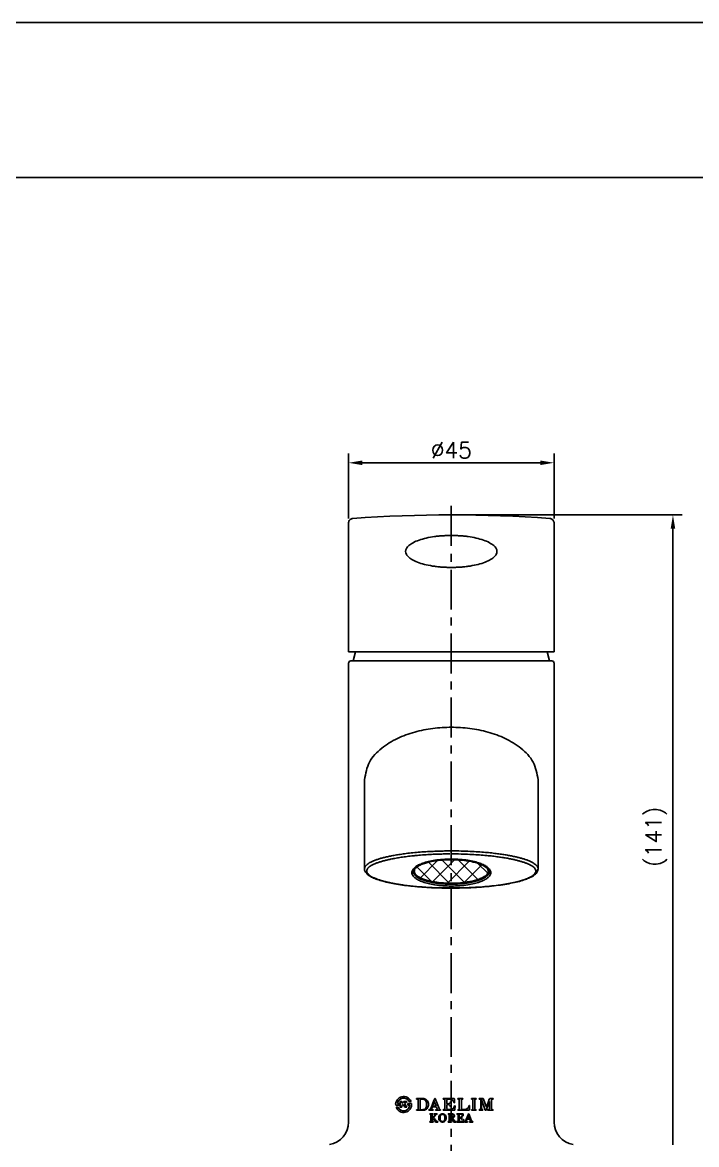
# Model space of a CAD drawing. Extents: x -3678 to -3084, y 3847 to 4267.
# Drawn here: x -3379.6 to -3232, y 4021.4 to 4267.2 of the extents above; entities that cross this region are included whole.
import ezdxf

# ---------------------------------------------------------------- set-up
doc = ezdxf.new("R2010")
doc.units = 0
doc.header["$LTSCALE"] = 7
doc.header["$MEASUREMENT"] = 0
doc.linetypes.add('CENTER', pattern=[2, 1.25, -0.25, 0.25, -0.25])
doc.layers.get('0').update_dxf_attribs({"color": 2, "linetype": 'CONTINUOUS'})
for name, color, linetype in [('CENTER', 1, 'CENTER'), ('D', 2, 'CONTINUOUS'), ('DWG', 7, 'CONTINUOUS')]:
    doc.layers.add(name, color=color, linetype=linetype)
doc.styles.add('GHS', font='ROMANS', dxfattribs={"bigfont": 'GHS'})

msp = doc.modelspace()

# ---------------------------------------------------------------- linework, layer by layer
at = {"color": 4}
msp.add_line((-3647.46, 4233.24), (-3098.46, 4233.24), dxfattribs=at)
at = {"color": 7, "linetype": 'Continuous'}
for p, q in [((-3308.21, 4157.57), (-3308.21, 4129.35)), ((-3263.21, 4157.57), (-3263.21, 4129.35)), ((-3263.21, 4129.35), (-3308.21, 4129.35)), ((-3307.71, 4127.35), (-3263.71, 4127.35)), ((-3308.21, 4126.85), (-3308.21, 4026.35)), ((-3263.21, 4126.85), (-3263.21, 4026.35)), ((-3304.71, 4101.35), (-3304.71, 4081.81)), ((-3266.71, 4081.81), (-3266.71, 4101.34)), ((-3266.71, 4081.82), (-3266.71, 4081.81)), ((-3285.71, 4077.59), (-3285.71, 4077.62))]:
    msp.add_line(p, q, dxfattribs=at)
for p, q in [((-3297.89, 4030.02), (-3297.09, 4030.02)), ((-3297.78, 4029.58), (-3297.37, 4029.58)), ((-3297.51, 4030.39), (-3297.09, 4030.39)), ((-3297.09, 4030.39), (-3297.09, 4030.02)), ((-3296.93, 4030.83), (-3296.56, 4030.83)), ((-3296.93, 4030.83), (-3296.93, 4029.58)), ((-3296.93, 4029.58), (-3296.56, 4029.58)), ((-3296.56, 4030.45), (-3296.02, 4030.83)), ((-3296.56, 4030.83), (-3296.56, 4030.45)), ((-3296.56, 4030), (-3296.26, 4030.2)), ((-3296.56, 4030), (-3296.56, 4029.58)), ((-3296.26, 4030.2), (-3295.9, 4029.58)), ((-3296.02, 4030.83), (-3295.37, 4030.83)), ((-3295.95, 4030.42), (-3295.37, 4030.83)), ((-3295.95, 4030.42), (-3295.47, 4029.58)), ((-3295.9, 4029.58), (-3295.47, 4029.58)), ((-3295.21, 4030.39), (-3294.41, 4030.39)), ((-3295.21, 4030.39), (-3295.21, 4030.02)), ((-3295.21, 4030.02), (-3294.79, 4030.02)), ((-3294.92, 4030.83), (-3294.51, 4030.83))]:
    msp.add_line(p, q)
msp.add_lwpolyline([(-3084.46, 4267.24), (-3678.46, 4267.24), (-3678.46, 3847.24), (-3084.46, 3847.24)], close=True)
for centre, radius, start, end in [((-3285.71, 3859.35), 300, 85.8765, 94.1235), ((-3307.71, 4126.85), 0.5, 90.0032, 180.0017), ((-3263.71, 4126.85), 0.5, 0.0001, 89.9969), ((-3313.21, 4026.35), 5, 279.5841, 0), ((-3258.21, 4026.35), 5, 180, 260.416)]:
    msp.add_arc(centre, radius, start, end, dxfattribs=at)
for radius, start, end in [(1.75, 20.9248, 186.1506), (1.38, 27.0357, 172.1625), (1.75, 200.9248, 6.1506), (1.38, 207.0357, 352.1625)]:
    msp.add_arc((-3296.15, 4030.2), radius, start, end)
for points in [[(-3308.21, 4157.57), (-3308.17, 4157.86), (-3308.04, 4158.14), (-3307.82, 4158.36), (-3307.56, 4158.51), (-3307.29, 4158.57)], [(-3263.21, 4157.57), (-3263.26, 4157.86), (-3263.39, 4158.14), (-3263.6, 4158.36), (-3263.86, 4158.51), (-3264.14, 4158.57)], [(-3275.71, 4151.35), (-3275.88, 4151.98), (-3276.42, 4152.63), (-3277.34, 4153.26), (-3278.64, 4153.82), (-3280.24, 4154.27), (-3282.03, 4154.6), (-3282.96, 4154.71), (-3283.89, 4154.79), (-3284.81, 4154.83), (-3285.27, 4154.84), (-3285.71, 4154.85), (-3286.16, 4154.84), (-3286.61, 4154.83), (-3287.53, 4154.79), (-3288.46, 4154.71), (-3289.39, 4154.6), (-3291.19, 4154.27), (-3292.78, 4153.82), (-3294.08, 4153.26), (-3295.01, 4152.63), (-3295.55, 4151.98), (-3295.71, 4151.35)], [(-3295.71, 4151.35), (-3295.55, 4150.71), (-3295.01, 4150.06), (-3294.08, 4149.43), (-3292.78, 4148.87), (-3291.19, 4148.42), (-3289.39, 4148.09), (-3288.46, 4147.98), (-3287.53, 4147.9), (-3286.61, 4147.86), (-3286.16, 4147.85), (-3285.71, 4147.85), (-3285.27, 4147.85), (-3284.81, 4147.86), (-3283.89, 4147.9), (-3282.96, 4147.98), (-3282.03, 4148.09), (-3280.24, 4148.42), (-3278.64, 4148.87), (-3277.34, 4149.43), (-3276.42, 4150.06), (-3275.88, 4150.71), (-3275.71, 4151.35)], [(-3285.71, 4112.85), (-3289.75, 4112.58), (-3293.72, 4111.77), (-3297.51, 4110.36), (-3300.95, 4108.22), (-3303.62, 4105.2), (-3304.71, 4101.35)], [(-3266.71, 4101.35), (-3267.81, 4105.2), (-3270.48, 4108.22), (-3273.91, 4110.36), (-3277.71, 4111.77), (-3281.67, 4112.58), (-3285.71, 4112.85)], [(-3285.33, 4112.84), (-3285.6, 4112.84)], [(-3304.71, 4081.81), (-3304.71, 4081.92), (-3304.62, 4082.18), (-3304.44, 4082.47), (-3304.13, 4082.77), (-3303.66, 4083.1), (-3303.05, 4083.42), (-3302.37, 4083.7), (-3301.66, 4083.95), (-3300.92, 4084.17), (-3300.13, 4084.37), (-3299.26, 4084.57), (-3298.29, 4084.76), (-3297.19, 4084.94), (-3295.94, 4085.12), (-3294.5, 4085.3), (-3292.94, 4085.45), (-3291.32, 4085.57), (-3289.71, 4085.65), (-3288.19, 4085.71), (-3286.83, 4085.73), (-3285.71, 4085.74)], [(-3285.71, 4085.74), (-3283.55, 4085.72), (-3281.6, 4085.65), (-3279.84, 4085.55), (-3278.25, 4085.43), (-3276.84, 4085.29), (-3275.57, 4085.13), (-3274.44, 4084.98), (-3273.43, 4084.81), (-3272.52, 4084.64), (-3271.69, 4084.46), (-3270.92, 4084.28), (-3270.2, 4084.08), (-3269.52, 4083.87), (-3268.86, 4083.63), (-3268.22, 4083.35), (-3267.64, 4083.02), (-3267.2, 4082.69), (-3266.92, 4082.38), (-3266.76, 4082.09), (-3266.71, 4081.82)], [(-3285.71, 4077.62), (-3287.93, 4077.64), (-3289.93, 4077.71), (-3291.72, 4077.82), (-3293.32, 4077.94), (-3294.74, 4078.09), (-3296.01, 4078.24), (-3297.12, 4078.41), (-3298.12, 4078.57), (-3299.01, 4078.75), (-3299.82, 4078.93), (-3300.57, 4079.12), (-3301.27, 4079.32), (-3301.94, 4079.55), (-3302.58, 4079.81), (-3303.16, 4080.1), (-3303.62, 4080.41), (-3303.93, 4080.7), (-3304.12, 4080.97), (-3304.2, 4081.21), (-3304.21, 4081.44), (-3304.13, 4081.68), (-3303.96, 4081.94), (-3303.67, 4082.23), (-3303.23, 4082.53), (-3302.65, 4082.83), (-3302, 4083.1), (-3301.33, 4083.33), (-3300.61, 4083.54), (-3299.84, 4083.74), (-3298.99, 4083.93), (-3298.05, 4084.11), (-3296.98, 4084.29), (-3295.76, 4084.47), (-3294.35, 4084.64), (-3293.34, 4084.74)], [(-3294.16, 4081.63), (-3293.64, 4082.19), (-3292.88, 4082.66), (-3291.93, 4083.06), (-3290.76, 4083.4), (-3289.31, 4083.69), (-3287.56, 4083.89), (-3285.71, 4083.96)], [(-3294.06, 4081.28), (-3293.87, 4081.82), (-3293.29, 4082.35), (-3292.33, 4082.86), (-3291.02, 4083.31), (-3289.41, 4083.65), (-3287.62, 4083.87), (-3285.71, 4083.94)], [(-3293.34, 4084.74), (-3292.82, 4084.79), (-3291.23, 4084.91), (-3289.65, 4085), (-3288.15, 4085.05), (-3286.82, 4085.08), (-3286.05, 4085.08)], [(-3285.71, 4085.08), (-3283.58, 4085.06), (-3281.66, 4084.99), (-3279.93, 4084.89), (-3278.38, 4084.77)], [(-3285.71, 4083.96), (-3283.87, 4083.89), (-3282.11, 4083.69), (-3280.65, 4083.4), (-3279.48, 4083.05), (-3278.53, 4082.65), (-3277.78, 4082.18), (-3277.26, 4081.63)], [(-3285.71, 4083.94), (-3283.81, 4083.87), (-3282.01, 4083.65), (-3280.41, 4083.31), (-3279.09, 4082.86), (-3278.13, 4082.35), (-3277.55, 4081.81), (-3277.36, 4081.29)], [(-3278.38, 4084.77), (-3277.9, 4084.72)], [(-3277.9, 4084.72), (-3276.99, 4084.63), (-3275.75, 4084.48), (-3274.64, 4084.33), (-3273.66, 4084.16), (-3272.77, 4084), (-3271.96, 4083.83), (-3271.22, 4083.65), (-3270.52, 4083.46), (-3269.86, 4083.25), (-3269.23, 4083.03), (-3268.63, 4082.76), (-3268.08, 4082.46), (-3267.67, 4082.15), (-3267.4, 4081.86), (-3267.26, 4081.59), (-3267.21, 4081.35)], [(-3304.71, 4081.81), (-3304.68, 4081.52), (-3304.37, 4080.92), (-3303.8, 4080.39), (-3302.97, 4079.91), (-3301.92, 4079.48), (-3300.67, 4079.1), (-3299.26, 4078.76), (-3297.69, 4078.46), (-3295.98, 4078.2), (-3294.13, 4077.99), (-3292.15, 4077.81), (-3290.03, 4077.69), (-3287.78, 4077.61), (-3285.71, 4077.59)], [(-3285.71, 4078.04), (-3287.56, 4078.11), (-3289.32, 4078.31), (-3290.78, 4078.61), (-3291.95, 4078.95), (-3292.9, 4079.36), (-3293.65, 4079.82), (-3294.17, 4080.37), (-3294.36, 4081), (-3294.16, 4081.63)], [(-3285.71, 4078.43), (-3287.5, 4078.5), (-3289.2, 4078.69), (-3290.61, 4078.97), (-3291.74, 4079.31), (-3292.65, 4079.69), (-3293.37, 4080.15), (-3293.87, 4080.68), (-3294.06, 4081.28)], [(-3277.26, 4081.63), (-3277.06, 4081), (-3277.26, 4080.37), (-3277.79, 4079.82), (-3278.54, 4079.35), (-3279.49, 4078.95), (-3280.66, 4078.6), (-3282.12, 4078.31), (-3283.87, 4078.11), (-3285.71, 4078.04)], [(-3267.21, 4081.35), (-3267.24, 4081.14), (-3267.34, 4080.91), (-3267.53, 4080.66), (-3267.83, 4080.39), (-3268.27, 4080.1), (-3268.86, 4079.81), (-3269.63, 4079.5), (-3270.59, 4079.2), (-3271.76, 4078.89), (-3273.17, 4078.6), (-3274.88, 4078.32), (-3276.84, 4078.07), (-3278.91, 4077.87), (-3280.89, 4077.74), (-3282.67, 4077.67), (-3284.28, 4077.63), (-3285.71, 4077.62)], [(-3277.36, 4081.29), (-3277.55, 4080.68), (-3278.06, 4080.14), (-3278.79, 4079.69), (-3279.71, 4079.3), (-3280.83, 4078.97), (-3282.24, 4078.69), (-3283.93, 4078.5), (-3285.71, 4078.43)], [(-3285.71, 4077.59), (-3283.3, 4077.62), (-3280.8, 4077.72), (-3278.5, 4077.88), (-3276.39, 4078.09), (-3274.46, 4078.34), (-3272.72, 4078.65), (-3271.16, 4078.99), (-3269.81, 4079.38), (-3268.73, 4079.79), (-3267.9, 4080.21), (-3267.29, 4080.67), (-3266.99, 4081)], [(-3266.71, 4081.82), (-3266.78, 4081.59), (-3266.96, 4081.42), (-3267.21, 4081.35)], [(-3266.99, 4081), (-3266.88, 4081.19), (-3266.79, 4081.39)], [(-3266.79, 4081.39), (-3266.71, 4081.81)]]:
    msp.add_spline(points, degree=3, dxfattribs=at)
for points, knots in [([(-3293.83, 4081.33), (-3293.8, 4081.45), (-3293.78, 4081.56), (-3293.7, 4081.75), (-3293.66, 4081.83), (-3293.53, 4081.99), (-3293.44, 4082.06), (-3293.22, 4082.23), (-3293.08, 4082.32), (-3292.8, 4082.49), (-3292.66, 4082.56), (-3292.22, 4082.77), (-3291.92, 4082.89), (-3291.29, 4083.1), (-3290.97, 4083.19), (-3289.97, 4083.44), (-3289.28, 4083.56), (-3288.05, 4083.71), (-3287.52, 4083.76), (-3286.56, 4083.8), (-3286.13, 4083.81), (-3285.71, 4083.82)], [0, 0, 0, 0, 0.348659, 0.348659, 0.731627, 0.731627, 1.114594, 1.114594, 1.621534, 1.621534, 2.128473, 2.128473, 3.142353, 3.142353, 4.156232, 4.156232, 6.279658, 6.279658, 7.904647, 7.904647, 9.185462, 9.185462, 9.185462, 9.185462]), ([(-3285.72, 4083.82), (-3285.4, 4083.81), (-3285.08, 4083.8), (-3284.24, 4083.77), (-3283.72, 4083.74), (-3282.68, 4083.63), (-3282.17, 4083.56), (-3281.15, 4083.37), (-3280.64, 4083.25), (-3279.74, 4082.98), (-3279.34, 4082.84), (-3278.81, 4082.58), (-3278.64, 4082.5), (-3278.34, 4082.32), (-3278.19, 4082.22), (-3277.94, 4082.02), (-3277.83, 4081.92), (-3277.71, 4081.72), (-3277.67, 4081.6), (-3277.62, 4081.43), (-3277.6, 4081.38), (-3277.59, 4081.33)], [0, 0, 0, 0, 0.963613, 0.963613, 2.542406, 2.542406, 4.121199, 4.121199, 5.699993, 5.699993, 6.991927, 6.991927, 7.568264, 7.568264, 8.088922, 8.088922, 8.60958, 8.60958, 9.039929, 9.039929, 9.184551, 9.184551, 9.184551, 9.184551]), ([(-3285.71, 4078.66), (-3286.02, 4078.67), (-3286.34, 4078.68), (-3287.16, 4078.7), (-3287.66, 4078.73), (-3288.66, 4078.84), (-3289.17, 4078.91), (-3290.16, 4079.1), (-3290.65, 4079.21), (-3291.42, 4079.44), (-3291.71, 4079.54), (-3292.27, 4079.76), (-3292.54, 4079.89), (-3292.94, 4080.12), (-3293.07, 4080.22), (-3293.32, 4080.4), (-3293.43, 4080.49), (-3293.58, 4080.66), (-3293.63, 4080.73), (-3293.71, 4080.87), (-3293.74, 4080.95), (-3293.79, 4081.13), (-3293.81, 4081.23), (-3293.83, 4081.33)], [0, 0, 0, 0, 0.943273, 0.943273, 2.47721, 2.47721, 4.011148, 4.011148, 5.545085, 5.545085, 6.474249, 6.474249, 7.403412, 7.403412, 7.929102, 7.929102, 8.378027, 8.378027, 8.693445, 8.693445, 9.008863, 9.008863, 9.321912, 9.321912, 9.321912, 9.321912]), ([(-3277.59, 4081.33), (-3277.62, 4081.21), (-3277.64, 4081.1), (-3277.7, 4080.91), (-3277.73, 4080.83), (-3277.82, 4080.69), (-3277.88, 4080.62), (-3278.05, 4080.44), (-3278.18, 4080.34), (-3278.45, 4080.15), (-3278.59, 4080.07), (-3279.02, 4079.83), (-3279.32, 4079.69), (-3280.28, 4079.34), (-3280.95, 4079.16), (-3282.32, 4078.9), (-3283.01, 4078.8), (-3284.37, 4078.69), (-3285.04, 4078.68), (-3285.72, 4078.66)], [0, 0, 0, 0, 0.364695, 0.364695, 0.683998, 0.683998, 1.003301, 1.003301, 1.518967, 1.518967, 2.034632, 2.034632, 3.065963, 3.065963, 5.176395, 5.176395, 7.286827, 7.286827, 9.32234, 9.32234, 9.32234, 9.32234])]:
    msp.add_open_spline(points, degree=3, knots=knots, dxfattribs=at)
at = {"layer": 'CENTER'}
msp.add_line((-3285.71, 4161.35), (-3285.71, 3877.7), dxfattribs=at)
at = {"layer": 'D'}
for p, q in [((-3308.21, 4158.57), (-3308.21, 4172.77)), ((-3263.21, 4158.57), (-3263.21, 4172.77)), ((-3305.21, 4170.77), (-3266.21, 4170.77)), ((-3284.71, 4159.35), (-3235.19, 4159.35)), ((-3237.19, 4021.35), (-3237.19, 4156.35)), ((-3292.47, 4079.87), (-3288.7, 4083.63)), ((-3286.16, 4078.67), (-3290.74, 4083.25)), ((-3289.77, 4079.03), (-3285, 4083.8)), ((-3282.79, 4078.84), (-3287.69, 4083.74)), ((-3286.58, 4078.68), (-3281.78, 4083.48)), ((-3279.9, 4079.48), (-3284.15, 4083.74)), ((-3290.12, 4079.1), (-3293.24, 4082.22)), ((-3282.9, 4078.83), (-3279.04, 4082.69)), ((-3277.73, 4080.85), (-3279.9, 4083.02))]:
    msp.add_line(p, q, dxfattribs=at)
at = {"layer": 'D', "color": 2}
for p, q in [((-3293.32, 4031.39), (-3293.32, 4031.52)), ((-3293.32, 4031.52), (-3292.06, 4031.52)), ((-3292.06, 4031.52), (-3291.91, 4031.51)), ((-3291.91, 4031.51), (-3291.75, 4031.49)), ((-3291.75, 4031.49), (-3291.6, 4031.45)), ((-3289.45, 4031.19), (-3289.32, 4031.52)), ((-3289.32, 4031.52), (-3289.22, 4031.52)), ((-3289.22, 4031.52), (-3288.36, 4029.31)), ((-3287.48, 4031.52), (-3285.13, 4031.52)), ((-3287.48, 4031.39), (-3287.48, 4031.52)), ((-3285.13, 4031.52), (-3285.08, 4031.51)), ((-3285.08, 4031.51), (-3285.05, 4031.48)), ((-3285.05, 4031.48), (-3285.04, 4031.45)), ((-3284.28, 4031.52), (-3283.18, 4031.52)), ((-3284.28, 4031.39), (-3284.28, 4031.52)), ((-3283.18, 4031.52), (-3283.18, 4031.39)), ((-3281.3, 4031.52), (-3280.26, 4031.52)), ((-3281.3, 4031.39), (-3281.3, 4031.52)), ((-3280.26, 4031.52), (-3280.26, 4031.39)), ((-3279.63, 4031.52), (-3278.84, 4031.52)), ((-3279.63, 4031.39), (-3279.63, 4031.52)), ((-3278.84, 4031.52), (-3278.76, 4031.5)), ((-3278.76, 4031.5), (-3278.7, 4031.46)), ((-3277.36, 4031.45), (-3277.3, 4031.49)), ((-3277.3, 4031.49), (-3277.23, 4031.52)), ((-3277.23, 4031.52), (-3276.52, 4031.52)), ((-3276.52, 4031.52), (-3276.52, 4031.39)), ((-3293.14, 4031.39), (-3293.32, 4031.39)), ((-3293.32, 4029.05), (-3293.16, 4029.05)), ((-3293.32, 4028.92), (-3293.32, 4029.05)), ((-3293.16, 4029.05), (-3293.07, 4029.08)), ((-3293.04, 4031.36), (-3293.14, 4031.39)), ((-3293.07, 4029.08), (-3293, 4029.15)), ((-3292.98, 4031.29), (-3293.04, 4031.36)), ((-3293, 4029.15), (-3292.97, 4029.23)), ((-3292.97, 4031.19), (-3292.98, 4031.29)), ((-3292.97, 4029.23), (-3292.97, 4031.19)), ((-3292.49, 4031.28), (-3292.5, 4031.21)), ((-3292.5, 4031.21), (-3292.5, 4029.21)), ((-3292.5, 4029.21), (-3292.49, 4029.13)), ((-3292.43, 4031.34), (-3292.49, 4031.28)), ((-3292.49, 4029.13), (-3292.46, 4029.09)), ((-3292.46, 4029.09), (-3292.4, 4029.05)), ((-3292.34, 4031.37), (-3292.43, 4031.34)), ((-3292.4, 4029.05), (-3292.31, 4029.05)), ((-3292.28, 4031.37), (-3292.34, 4031.37)), ((-3292.31, 4029.05), (-3292.2, 4029.05)), ((-3292.21, 4031.37), (-3292.28, 4031.37)), ((-3292.16, 4031.37), (-3292.21, 4031.37)), ((-3292.2, 4029.05), (-3292.06, 4029.05)), ((-3291.98, 4031.37), (-3292.16, 4031.37)), ((-3292.06, 4029.05), (-3291.89, 4029.06)), ((-3291.79, 4031.35), (-3291.98, 4031.37)), ((-3291.89, 4029.06), (-3291.72, 4029.08)), ((-3291.64, 4031.31), (-3291.79, 4031.35)), ((-3291.72, 4029.08), (-3291.58, 4029.13)), ((-3291.52, 4031.25), (-3291.64, 4031.31)), ((-3291.6, 4031.45), (-3291.45, 4031.39)), ((-3291.58, 4029.13), (-3291.47, 4029.19)), ((-3291.41, 4029.03), (-3291.56, 4028.97)), ((-3291.43, 4031.17), (-3291.52, 4031.25)), ((-3291.47, 4029.19), (-3291.38, 4029.28)), ((-3291.45, 4031.39), (-3291.32, 4031.33)), ((-3291.34, 4031.08), (-3291.43, 4031.17)), ((-3291.28, 4029.09), (-3291.41, 4029.03)), ((-3291.38, 4029.28), (-3291.3, 4029.37)), ((-3291.22, 4030.82), (-3291.34, 4031.08)), ((-3291.32, 4031.33), (-3291.2, 4031.25)), ((-3291.3, 4029.37), (-3291.2, 4029.62)), ((-3291.15, 4029.18), (-3291.28, 4029.09)), ((-3291.17, 4030.49), (-3291.22, 4030.82)), ((-3291.2, 4031.25), (-3291.06, 4031.13)), ((-3291.2, 4029.62), (-3291.16, 4029.93)), ((-3291.16, 4030.2), (-3291.17, 4030.49)), ((-3291.16, 4029.93), (-3291.16, 4030.2)), ((-3291.02, 4029.3), (-3291.15, 4029.18)), ((-3291.06, 4031.13), (-3290.94, 4030.99)), ((-3290.91, 4029.45), (-3291.02, 4029.3)), ((-3290.94, 4030.99), (-3290.84, 4030.82)), ((-3290.82, 4029.61), (-3290.91, 4029.45)), ((-3290.84, 4030.82), (-3290.77, 4030.64)), ((-3290.75, 4029.79), (-3290.82, 4029.61)), ((-3290.77, 4030.64), (-3290.72, 4030.43)), ((-3290.72, 4029.99), (-3290.75, 4029.79)), ((-3290.72, 4030.43), (-3290.71, 4030.2)), ((-3290.71, 4030.2), (-3290.72, 4029.99)), ((-3290.63, 4029.05), (-3290.54, 4029.06)), ((-3290.63, 4028.92), (-3290.63, 4029.05)), ((-3290.54, 4029.06), (-3290.46, 4029.08)), ((-3290.46, 4029.08), (-3290.39, 4029.11)), ((-3290.39, 4029.11), (-3290.29, 4029.18)), ((-3290.29, 4029.18), (-3290.22, 4029.25)), ((-3290.22, 4029.25), (-3290.16, 4029.36)), ((-3290.16, 4029.36), (-3290.03, 4029.7)), ((-3290.03, 4029.7), (-3289.89, 4030.06)), ((-3289.86, 4029.71), (-3290, 4029.33)), ((-3290, 4029.33), (-3289.99, 4029.17)), ((-3289.99, 4029.17), (-3289.87, 4029.08)), ((-3289.89, 4030.06), (-3289.73, 4030.45)), ((-3289.87, 4029.08), (-3289.69, 4029.05)), ((-3289.01, 4029.71), (-3289.86, 4029.71)), ((-3289.44, 4030.84), (-3289.82, 4029.84)), ((-3289.82, 4029.84), (-3289.05, 4029.84)), ((-3289.73, 4030.45), (-3289.59, 4030.83)), ((-3289.69, 4029.05), (-3289.69, 4028.92)), ((-3289.59, 4030.83), (-3289.45, 4031.19)), ((-3289.05, 4029.84), (-3289.44, 4030.84)), ((-3289.17, 4028.92), (-3289.17, 4029.04)), ((-3289.17, 4029.04), (-3288.94, 4029.04)), ((-3288.84, 4029.23), (-3289.01, 4029.71)), ((-3288.94, 4029.04), (-3288.87, 4029.07)), ((-3288.87, 4029.07), (-3288.83, 4029.14)), ((-3288.83, 4029.14), (-3288.84, 4029.23)), ((-3288.36, 4029.31), (-3288.3, 4029.16)), ((-3288.3, 4029.16), (-3288.22, 4029.08)), ((-3288.22, 4029.08), (-3288.05, 4029.05)), ((-3288.05, 4029.05), (-3288.05, 4028.92)), ((-3287.29, 4031.39), (-3287.48, 4031.39)), ((-3287.48, 4029.05), (-3287.32, 4029.06)), ((-3287.48, 4028.92), (-3287.48, 4029.05)), ((-3287.32, 4029.06), (-3287.18, 4029.12)), ((-3287.21, 4031.36), (-3287.29, 4031.39)), ((-3287.16, 4031.3), (-3287.21, 4031.36)), ((-3287.18, 4029.12), (-3287.13, 4029.27)), ((-3287.14, 4031.22), (-3287.16, 4031.3)), ((-3287.13, 4029.27), (-3287.14, 4031.22)), ((-3286.65, 4031.31), (-3286.67, 4031.23)), ((-3286.67, 4031.23), (-3286.67, 4030.44)), ((-3286.67, 4030.44), (-3286.65, 4030.39)), ((-3286.65, 4030.14), (-3286.67, 4030.1)), ((-3286.67, 4030.1), (-3286.67, 4029.41)), ((-3286.67, 4029.41), (-3286.67, 4029.34)), ((-3286.67, 4029.34), (-3286.66, 4029.28)), ((-3286.66, 4029.28), (-3286.65, 4029.23)), ((-3286.59, 4031.35), (-3286.65, 4031.31)), ((-3286.65, 4030.39), (-3286.61, 4030.35)), ((-3286.61, 4030.18), (-3286.65, 4030.14)), ((-3286.65, 4029.23), (-3286.61, 4029.14)), ((-3286.61, 4030.35), (-3286.56, 4030.34)), ((-3286.56, 4030.19), (-3286.61, 4030.18)), ((-3286.61, 4029.14), (-3286.55, 4029.09)), ((-3286.5, 4031.37), (-3286.59, 4031.35)), ((-3286.56, 4030.34), (-3286.43, 4030.34)), ((-3286.43, 4030.19), (-3286.56, 4030.19)), ((-3286.55, 4029.09), (-3286.45, 4029.07)), ((-3286.08, 4031.37), (-3286.5, 4031.37)), ((-3286.45, 4029.07), (-3286.3, 4029.06)), ((-3286.43, 4030.34), (-3286.18, 4030.39)), ((-3286.15, 4030.12), (-3286.43, 4030.19)), ((-3286.3, 4029.06), (-3286.06, 4029.07)), ((-3286.18, 4030.39), (-3285.97, 4030.55)), ((-3285.96, 4029.93), (-3286.15, 4030.12)), ((-3285.64, 4031.28), (-3286.08, 4031.37)), ((-3286.06, 4029.07), (-3285.88, 4029.07)), ((-3285.97, 4030.55), (-3285.87, 4030.82)), ((-3285.88, 4029.66), (-3285.96, 4029.93)), ((-3285.77, 4029.66), (-3285.88, 4029.66)), ((-3285.88, 4029.07), (-3285.55, 4029.17)), ((-3285.87, 4030.82), (-3285.77, 4030.82)), ((-3285.77, 4030.82), (-3285.77, 4029.66)), ((-3285.3, 4031.01), (-3285.64, 4031.28)), ((-3285.55, 4029.17), (-3285.19, 4029.46)), ((-3285.1, 4030.59), (-3285.3, 4031.01)), ((-3285.19, 4029.46), (-3285.01, 4029.9)), ((-3285, 4030.59), (-3285.1, 4030.59)), ((-3285.04, 4031.45), (-3285, 4030.59)), ((-3285.01, 4029.9), (-3284.88, 4029.9)), ((-3284.92, 4029.02), (-3284.94, 4028.97)), ((-3284.88, 4029.9), (-3284.92, 4029.02)), ((-3284.15, 4031.39), (-3284.28, 4031.39)), ((-3284.28, 4029.05), (-3284.13, 4029.05)), ((-3284.28, 4028.92), (-3284.28, 4029.05)), ((-3284.06, 4031.36), (-3284.15, 4031.39)), ((-3284.13, 4029.05), (-3284.04, 4029.09)), ((-3283.99, 4031.28), (-3284.06, 4031.36)), ((-3284.04, 4029.09), (-3283.98, 4029.16)), ((-3283.96, 4031.16), (-3283.99, 4031.28)), ((-3283.98, 4029.16), (-3283.96, 4029.26)), ((-3283.96, 4029.26), (-3283.96, 4031.16)), ((-3283.49, 4031.18), (-3283.5, 4029.31)), ((-3283.5, 4029.31), (-3283.49, 4029.2)), ((-3283.48, 4031.27), (-3283.49, 4031.18)), ((-3283.49, 4029.2), (-3283.44, 4029.11)), ((-3283.42, 4031.35), (-3283.48, 4031.27)), ((-3283.44, 4029.11), (-3283.31, 4029.07)), ((-3283.31, 4031.39), (-3283.42, 4031.35)), ((-3283.18, 4031.39), (-3283.31, 4031.39)), ((-3283.31, 4029.07), (-3282.71, 4029.06)), ((-3282.71, 4029.06), (-3282.31, 4029.21)), ((-3282.31, 4029.21), (-3281.97, 4029.55)), ((-3281.97, 4029.55), (-3281.83, 4029.95)), ((-3281.83, 4029.95), (-3281.72, 4029.95)), ((-3281.72, 4029.95), (-3281.76, 4029.01)), ((-3281.16, 4031.39), (-3281.3, 4031.39)), ((-3281.3, 4029.05), (-3281.15, 4029.05)), ((-3281.3, 4028.92), (-3281.3, 4029.05)), ((-3281.07, 4031.36), (-3281.16, 4031.39)), ((-3281.15, 4029.05), (-3281.05, 4029.09)), ((-3281.02, 4031.3), (-3281.07, 4031.36)), ((-3281.05, 4029.09), (-3281.01, 4029.18)), ((-3281.01, 4031.23), (-3281.02, 4031.3)), ((-3281.01, 4029.26), (-3281.01, 4031.23)), ((-3281.01, 4029.18), (-3281.01, 4029.26)), ((-3280.51, 4031.32), (-3280.53, 4031.25)), ((-3280.53, 4031.25), (-3280.53, 4029.22)), ((-3280.53, 4029.22), (-3280.52, 4029.13)), ((-3280.52, 4029.13), (-3280.47, 4029.07)), ((-3280.46, 4031.37), (-3280.51, 4031.32)), ((-3280.47, 4029.07), (-3280.39, 4029.05)), ((-3280.39, 4031.39), (-3280.46, 4031.37)), ((-3280.26, 4031.39), (-3280.39, 4031.39)), ((-3280.39, 4029.05), (-3280.26, 4029.05)), ((-3280.26, 4029.05), (-3280.26, 4028.92)), ((-3279.64, 4029.05), (-3279.45, 4029.1)), ((-3279.64, 4028.92), (-3279.64, 4029.05)), ((-3279.53, 4031.39), (-3279.63, 4031.39)), ((-3279.42, 4031.37), (-3279.53, 4031.39)), ((-3279.45, 4029.1), (-3279.33, 4029.21)), ((-3279.32, 4031.3), (-3279.42, 4031.37)), ((-3279.33, 4029.21), (-3279.28, 4029.38)), ((-3279.28, 4031.15), (-3279.32, 4031.3)), ((-3279.28, 4029.38), (-3279.28, 4031.15)), ((-3278.27, 4028.96), (-3279.09, 4031.25)), ((-3279.09, 4031.25), (-3279.09, 4029.67)), ((-3279.09, 4029.67), (-3279.09, 4029.36)), ((-3279.09, 4029.36), (-3279.05, 4029.2)), ((-3279.05, 4029.2), (-3278.94, 4029.09)), ((-3278.94, 4029.09), (-3278.79, 4029.05)), ((-3278.79, 4029.05), (-3278.79, 4028.92)), ((-3278.7, 4031.46), (-3278.65, 4031.39)), ((-3278.65, 4031.39), (-3278.07, 4029.74)), ((-3277.35, 4030.85), (-3278.07, 4028.96)), ((-3278.07, 4029.74), (-3278, 4029.74)), ((-3278, 4029.74), (-3277.79, 4030.28)), ((-3277.79, 4030.28), (-3277.58, 4030.83)), ((-3277.79, 4029.05), (-3277.63, 4029.05)), ((-3277.79, 4028.92), (-3277.79, 4029.05)), ((-3277.63, 4029.05), (-3277.49, 4029.07)), ((-3277.58, 4030.83), (-3277.39, 4031.39)), ((-3277.49, 4029.07), (-3277.39, 4029.14)), ((-3277.39, 4031.39), (-3277.36, 4031.45)), ((-3277.39, 4029.14), (-3277.36, 4029.28)), ((-3277.36, 4029.28), (-3277.35, 4030.85)), ((-3276.85, 4031.27), (-3276.88, 4031.16)), ((-3276.88, 4031.16), (-3276.88, 4029.28)), ((-3276.88, 4029.28), (-3276.85, 4029.16)), ((-3276.77, 4031.35), (-3276.85, 4031.27)), ((-3276.85, 4029.16), (-3276.77, 4029.08)), ((-3276.66, 4031.38), (-3276.77, 4031.35)), ((-3276.77, 4029.08), (-3276.66, 4029.05)), ((-3276.52, 4031.39), (-3276.66, 4031.38)), ((-3276.66, 4029.05), (-3276.52, 4029.05)), ((-3276.52, 4029.05), (-3276.52, 4028.92)), ((-3292.13, 4028.92), (-3293.32, 4028.92)), ((-3291.94, 4028.92), (-3292.13, 4028.92)), ((-3291.75, 4028.93), (-3291.94, 4028.92)), ((-3291.56, 4028.97), (-3291.75, 4028.93)), ((-3289.69, 4028.92), (-3290.63, 4028.92)), ((-3290.41, 4028.06), (-3290.41, 4028.15)), ((-3290.41, 4028.15), (-3289.67, 4028.15)), ((-3290.39, 4028.05), (-3290.41, 4028.06)), ((-3290.36, 4028.05), (-3290.39, 4028.05)), ((-3290.33, 4028.04), (-3290.36, 4028.05)), ((-3290.3, 4028.03), (-3290.33, 4028.04)), ((-3290.27, 4028.02), (-3290.3, 4028.03)), ((-3290.25, 4028.01), (-3290.27, 4028.02)), ((-3290.22, 4028), (-3290.25, 4028.01)), ((-3290.2, 4027.98), (-3290.22, 4028)), ((-3290.19, 4027.96), (-3290.2, 4027.98)), ((-3290.18, 4027.94), (-3290.19, 4027.96)), ((-3290.18, 4027.91), (-3290.18, 4027.94)), ((-3290.18, 4027.88), (-3290.18, 4027.91)), ((-3290.18, 4026.59), (-3290.18, 4027.88)), ((-3290.18, 4026.56), (-3290.18, 4026.59)), ((-3289.9, 4027.95), (-3289.91, 4027.92)), ((-3289.91, 4027.92), (-3289.91, 4027.9)), ((-3289.91, 4027.9), (-3289.91, 4027.27)), ((-3289.91, 4027.27), (-3289.88, 4027.27)), ((-3289.87, 4027.23), (-3289.91, 4027.23)), ((-3289.91, 4027.23), (-3289.91, 4026.6)), ((-3289.91, 4026.6), (-3289.91, 4026.57)), ((-3289.91, 4026.57), (-3289.9, 4026.55)), ((-3289.89, 4027.97), (-3289.9, 4027.95)), ((-3289.88, 4028), (-3289.89, 4027.97)), ((-3289.86, 4028.01), (-3289.88, 4028)), ((-3289.88, 4027.27), (-3289.81, 4027.34)), ((-3289.75, 4027.08), (-3289.87, 4027.23)), ((-3289.83, 4028.02), (-3289.86, 4028.01)), ((-3289.81, 4028.03), (-3289.83, 4028.02)), ((-3289.79, 4028.04), (-3289.81, 4028.03)), ((-3289.81, 4027.34), (-3289.73, 4027.41)), ((-3289.75, 4028.04), (-3289.79, 4028.04)), ((-3289.72, 4028.05), (-3289.75, 4028.04)), ((-3289.62, 4026.94), (-3289.75, 4027.08)), ((-3289.73, 4027.41), (-3289.66, 4027.48)), ((-3289.69, 4028.05), (-3289.72, 4028.05)), ((-3289.67, 4028.06), (-3289.69, 4028.05)), ((-3289.67, 4028.15), (-3289.67, 4028.06)), ((-3289.66, 4027.48), (-3289.59, 4027.55)), ((-3289.53, 4027.44), (-3289.63, 4027.35)), ((-3289.63, 4027.35), (-3289.51, 4027.21)), ((-3289.5, 4026.79), (-3289.62, 4026.94)), ((-3289.59, 4027.55), (-3289.52, 4027.62)), ((-3289.44, 4027.54), (-3289.53, 4027.44)), ((-3289.52, 4027.62), (-3289.46, 4027.68)), ((-3289.51, 4027.21), (-3289.4, 4027.09)), ((-3289.39, 4026.64), (-3289.5, 4026.79)), ((-3289.46, 4027.68), (-3289.4, 4027.76)), ((-3289.45, 4028.15), (-3288.78, 4028.15)), ((-3289.45, 4028.06), (-3289.45, 4028.15)), ((-3289.44, 4028.05), (-3289.45, 4028.06)), ((-3289.42, 4028.05), (-3289.44, 4028.05)), ((-3289.34, 4027.64), (-3289.44, 4027.54)), ((-3289.4, 4028.05), (-3289.42, 4028.05)), ((-3289.39, 4028.05), (-3289.4, 4028.05)), ((-3289.4, 4027.76), (-3289.35, 4027.82)), ((-3289.4, 4027.09), (-3289.31, 4026.98)), ((-3289.36, 4028.05), (-3289.39, 4028.05)), ((-3289.28, 4026.5), (-3289.39, 4026.64)), ((-3289.34, 4028.04), (-3289.36, 4028.05)), ((-3289.35, 4027.82), (-3289.31, 4027.87)), ((-3289.32, 4028.04), (-3289.34, 4028.04)), ((-3289.25, 4027.75), (-3289.34, 4027.64)), ((-3289.3, 4028.03), (-3289.32, 4028.04)), ((-3289.31, 4027.87), (-3289.28, 4027.91)), ((-3289.31, 4026.98), (-3289.22, 4026.87)), ((-3289.29, 4028.02), (-3289.3, 4028.03)), ((-3289.27, 4028.01), (-3289.29, 4028.02)), ((-3289.28, 4027.91), (-3289.27, 4027.95)), ((-3289.27, 4028), (-3289.27, 4028.01)), ((-3289.26, 4027.99), (-3289.27, 4028)), ((-3289.27, 4027.95), (-3289.26, 4027.99)), ((-3289.16, 4027.85), (-3289.25, 4027.75)), ((-3289.22, 4026.87), (-3289.13, 4026.76)), ((-3288.05, 4028.92), (-3289.17, 4028.92)), ((-3289.07, 4027.95), (-3289.16, 4027.85)), ((-3289.13, 4026.76), (-3289.04, 4026.64)), ((-3289.05, 4027.97), (-3289.07, 4027.95)), ((-3289.02, 4027.99), (-3289.05, 4027.97)), ((-3289.04, 4026.64), (-3289, 4026.6)), ((-3288.99, 4028.01), (-3289.02, 4027.99)), ((-3289, 4026.6), (-3288.97, 4026.56)), ((-3288.96, 4028.02), (-3288.99, 4028.01)), ((-3288.97, 4026.56), (-3288.93, 4026.53)), ((-3288.93, 4028.03), (-3288.96, 4028.02)), ((-3288.9, 4028.04), (-3288.93, 4028.03)), ((-3288.88, 4028.04), (-3288.9, 4028.04)), ((-3288.87, 4028.04), (-3288.88, 4028.04)), ((-3288.86, 4028.05), (-3288.87, 4028.04)), ((-3288.84, 4028.05), (-3288.86, 4028.05)), ((-3288.83, 4028.05), (-3288.84, 4028.05)), ((-3288.82, 4028.05), (-3288.83, 4028.05)), ((-3288.81, 4028.05), (-3288.82, 4028.05)), ((-3288.8, 4028.05), (-3288.81, 4028.05)), ((-3288.79, 4028.05), (-3288.8, 4028.05)), ((-3288.78, 4028.05), (-3288.79, 4028.05)), ((-3288.78, 4028.15), (-3288.78, 4028.06)), ((-3288.78, 4028.06), (-3288.78, 4028.05)), ((-3288.78, 4028.05), (-3288.78, 4028.05)), ((-3288.47, 4027.24), (-3288.46, 4027.38)), ((-3288.47, 4027.12), (-3288.47, 4027.24)), ((-3288.44, 4027), (-3288.47, 4027.12)), ((-3288.46, 4027.38), (-3288.44, 4027.5)), ((-3288.44, 4027.5), (-3288.41, 4027.62)), ((-3288.41, 4026.88), (-3288.44, 4027)), ((-3288.41, 4027.62), (-3288.36, 4027.72)), ((-3288.36, 4026.78), (-3288.41, 4026.88)), ((-3288.36, 4027.72), (-3288.3, 4027.82)), ((-3288.31, 4026.68), (-3288.36, 4026.78)), ((-3288.24, 4026.6), (-3288.31, 4026.68)), ((-3288.3, 4027.82), (-3288.23, 4027.9)), ((-3288.16, 4026.53), (-3288.24, 4026.6)), ((-3288.23, 4027.9), (-3288.15, 4027.97)), ((-3288.17, 4027.45), (-3288.18, 4027.35)), ((-3288.18, 4027.35), (-3288.18, 4027.24)), ((-3288.18, 4027.24), (-3288.18, 4027.13)), ((-3288.18, 4027.13), (-3288.17, 4027.03)), ((-3288.15, 4027.54), (-3288.17, 4027.45)), ((-3288.17, 4027.03), (-3288.15, 4026.93)), ((-3288.15, 4027.97), (-3288.06, 4028.03)), ((-3288.13, 4027.63), (-3288.15, 4027.54)), ((-3288.15, 4026.93), (-3288.12, 4026.84)), ((-3288.1, 4027.72), (-3288.13, 4027.63)), ((-3288.12, 4026.84), (-3288.09, 4026.76)), ((-3288.06, 4027.79), (-3288.1, 4027.72)), ((-3288.09, 4026.76), (-3288.05, 4026.68)), ((-3288.06, 4028.03), (-3287.96, 4028.08)), ((-3288.01, 4027.86), (-3288.06, 4027.79)), ((-3288.05, 4026.68), (-3288, 4026.61)), ((-3287.96, 4027.92), (-3288.01, 4027.86)), ((-3288, 4026.61), (-3287.95, 4026.56)), ((-3287.96, 4028.08), (-3287.86, 4028.12)), ((-3287.89, 4027.97), (-3287.96, 4027.92)), ((-3287.95, 4026.56), (-3287.88, 4026.51)), ((-3287.82, 4028.01), (-3287.89, 4027.97)), ((-3287.86, 4028.12), (-3287.75, 4028.14)), ((-3287.74, 4028.03), (-3287.82, 4028.01)), ((-3287.75, 4028.14), (-3287.65, 4028.15)), ((-3287.65, 4028.04), (-3287.74, 4028.03)), ((-3287.65, 4028.15), (-3287.53, 4028.14)), ((-3287.56, 4028.03), (-3287.65, 4028.04)), ((-3287.49, 4028.01), (-3287.56, 4028.03)), ((-3287.53, 4028.14), (-3287.43, 4028.12)), ((-3287.42, 4027.98), (-3287.49, 4028.01)), ((-3286.66, 4028.92), (-3287.48, 4028.92)), ((-3287.43, 4028.12), (-3287.32, 4028.08)), ((-3287.35, 4027.94), (-3287.42, 4027.98)), ((-3287.41, 4026.51), (-3287.35, 4026.56)), ((-3287.3, 4027.88), (-3287.35, 4027.94)), ((-3287.35, 4026.56), (-3287.29, 4026.62)), ((-3287.32, 4028.08), (-3287.23, 4028.03)), ((-3287.25, 4027.82), (-3287.3, 4027.88)), ((-3287.29, 4026.62), (-3287.24, 4026.68)), ((-3287.21, 4027.75), (-3287.25, 4027.82)), ((-3287.24, 4026.68), (-3287.2, 4026.76)), ((-3287.23, 4028.03), (-3287.14, 4027.97)), ((-3287.17, 4027.66), (-3287.21, 4027.75)), ((-3287.2, 4026.76), (-3287.17, 4026.84)), ((-3287.15, 4027.57), (-3287.17, 4027.66)), ((-3287.17, 4026.84), (-3287.14, 4026.93)), ((-3287.13, 4027.47), (-3287.15, 4027.57)), ((-3287.07, 4026.59), (-3287.15, 4026.52)), ((-3287.14, 4027.97), (-3287.06, 4027.9)), ((-3287.14, 4026.93), (-3287.13, 4027.03)), ((-3287.12, 4027.36), (-3287.13, 4027.47)), ((-3287.13, 4027.03), (-3287.12, 4027.13)), ((-3287.11, 4027.24), (-3287.12, 4027.36)), ((-3287.12, 4027.13), (-3287.11, 4027.24)), ((-3287, 4026.67), (-3287.07, 4026.59)), ((-3287.06, 4027.9), (-3286.99, 4027.82)), ((-3286.94, 4026.77), (-3287, 4026.67)), ((-3286.99, 4027.82), (-3286.93, 4027.72)), ((-3286.89, 4026.87), (-3286.94, 4026.77)), ((-3286.93, 4027.72), (-3286.89, 4027.61)), ((-3286.89, 4027.61), (-3286.85, 4027.5)), ((-3286.85, 4026.99), (-3286.89, 4026.87)), ((-3286.85, 4027.5), (-3286.83, 4027.37)), ((-3286.83, 4027.11), (-3286.85, 4026.99)), ((-3286.83, 4027.37), (-3286.82, 4027.24)), ((-3286.82, 4027.24), (-3286.83, 4027.11)), ((-3285.83, 4028.92), (-3286.66, 4028.92)), ((-3286.43, 4028.06), (-3286.43, 4028.15)), ((-3286.43, 4028.15), (-3285.6, 4028.15)), ((-3286.4, 4028.05), (-3286.43, 4028.06)), ((-3286.38, 4028.05), (-3286.4, 4028.05)), ((-3286.34, 4028.04), (-3286.38, 4028.05)), ((-3286.31, 4028.04), (-3286.34, 4028.04)), ((-3286.28, 4028.03), (-3286.31, 4028.04)), ((-3286.26, 4028.02), (-3286.28, 4028.03)), ((-3286.23, 4028.01), (-3286.26, 4028.02)), ((-3286.21, 4027.99), (-3286.23, 4028.01)), ((-3286.2, 4027.97), (-3286.21, 4027.99)), ((-3286.19, 4027.95), (-3286.2, 4027.97)), ((-3286.2, 4026.53), (-3286.19, 4026.56)), ((-3286.19, 4027.92), (-3286.19, 4027.95)), ((-3286.19, 4027.89), (-3286.19, 4027.92)), ((-3286.19, 4026.59), (-3286.19, 4027.89)), ((-3286.19, 4026.56), (-3286.19, 4026.59)), ((-3285.92, 4028.04), (-3285.92, 4027.27)), ((-3285.7, 4028.04), (-3285.92, 4028.04)), ((-3285.92, 4027.27), (-3285.75, 4027.27)), ((-3285.73, 4027.16), (-3285.92, 4027.16)), ((-3285.92, 4027.16), (-3285.92, 4026.59)), ((-3285.92, 4026.59), (-3285.92, 4026.56)), ((-3285.92, 4026.56), (-3285.91, 4026.54)), ((-3285.01, 4028.92), (-3285.83, 4028.92)), ((-3285.75, 4027.27), (-3285.64, 4027.28)), ((-3285.64, 4027.03), (-3285.73, 4027.16)), ((-3285.6, 4028.03), (-3285.7, 4028.04)), ((-3285.64, 4027.28), (-3285.54, 4027.32)), ((-3285.54, 4026.91), (-3285.64, 4027.03)), ((-3285.6, 4028.15), (-3285.52, 4028.14)), ((-3285.51, 4028), (-3285.6, 4028.03)), ((-3285.54, 4027.32), (-3285.46, 4027.38)), ((-3285.45, 4026.78), (-3285.54, 4026.91)), ((-3285.52, 4028.14), (-3285.45, 4028.13)), ((-3285.44, 4027.95), (-3285.51, 4028)), ((-3285.41, 4027.25), (-3285.47, 4027.23)), ((-3285.47, 4027.23), (-3285.39, 4027.12)), ((-3285.46, 4027.38), (-3285.4, 4027.47)), ((-3285.45, 4028.13), (-3285.38, 4028.12)), ((-3285.36, 4026.65), (-3285.45, 4026.78)), ((-3285.39, 4027.88), (-3285.44, 4027.95)), ((-3285.35, 4027.27), (-3285.41, 4027.25)), ((-3285.4, 4027.47), (-3285.36, 4027.57)), ((-3285.35, 4027.79), (-3285.39, 4027.88)), ((-3285.39, 4027.12), (-3285.31, 4027.02)), ((-3285.38, 4028.12), (-3285.32, 4028.1)), ((-3285.36, 4027.57), (-3285.34, 4027.69)), ((-3285.27, 4026.51), (-3285.36, 4026.65)), ((-3285.34, 4027.69), (-3285.35, 4027.79)), ((-3285.29, 4027.3), (-3285.35, 4027.27)), ((-3285.32, 4028.1), (-3285.26, 4028.08)), ((-3285.31, 4027.02), (-3285.25, 4026.93)), ((-3285.24, 4027.33), (-3285.29, 4027.3)), ((-3285.26, 4028.08), (-3285.2, 4028.05)), ((-3285.25, 4026.93), (-3285.18, 4026.85)), ((-3285.2, 4027.36), (-3285.24, 4027.33)), ((-3285.2, 4028.05), (-3285.15, 4028.01)), ((-3285.16, 4027.39), (-3285.2, 4027.36)), ((-3285.18, 4026.85), (-3285.11, 4026.75)), ((-3285.12, 4027.44), (-3285.16, 4027.39)), ((-3285.15, 4028.01), (-3285.11, 4027.97)), ((-3285.09, 4027.48), (-3285.12, 4027.44)), ((-3285.11, 4027.97), (-3285.08, 4027.91)), ((-3285.11, 4026.75), (-3285.03, 4026.64)), ((-3285.06, 4027.53), (-3285.09, 4027.48)), ((-3285.08, 4027.91), (-3285.05, 4027.86)), ((-3285.04, 4027.59), (-3285.06, 4027.53)), ((-3285.05, 4027.86), (-3285.04, 4027.79)), ((-3285.04, 4027.79), (-3285.03, 4027.72)), ((-3285.03, 4027.65), (-3285.04, 4027.59)), ((-3285.03, 4027.72), (-3285.03, 4027.65)), ((-3285.03, 4026.64), (-3285, 4026.6)), ((-3284.97, 4028.93), (-3285.01, 4028.92)), ((-3285, 4026.6), (-3284.96, 4026.56)), ((-3284.94, 4028.97), (-3284.97, 4028.93)), ((-3284.96, 4026.56), (-3284.93, 4026.53)), ((-3284.5, 4028.15), (-3283.1, 4028.15)), ((-3284.5, 4028.06), (-3284.5, 4028.15)), ((-3284.47, 4028.05), (-3284.5, 4028.06)), ((-3284.44, 4028.05), (-3284.47, 4028.05)), ((-3284.4, 4028.04), (-3284.44, 4028.05)), ((-3284.37, 4028.03), (-3284.4, 4028.04)), ((-3284.34, 4028.02), (-3284.37, 4028.03)), ((-3284.31, 4028.01), (-3284.34, 4028.02)), ((-3284.29, 4028), (-3284.31, 4028.01)), ((-3284.27, 4027.98), (-3284.29, 4028)), ((-3281.87, 4028.92), (-3284.28, 4028.92)), ((-3284.25, 4027.96), (-3284.27, 4027.98)), ((-3284.25, 4027.94), (-3284.25, 4027.96)), ((-3284.24, 4027.91), (-3284.25, 4027.94)), ((-3284.25, 4026.53), (-3284.24, 4026.56)), ((-3284.24, 4027.88), (-3284.24, 4027.91)), ((-3284.24, 4026.59), (-3284.24, 4027.88)), ((-3284.24, 4026.56), (-3284.24, 4026.59)), ((-3283.97, 4028.05), (-3283.97, 4027.33)), ((-3283.69, 4028.05), (-3283.97, 4028.05)), ((-3283.97, 4027.33), (-3283.77, 4027.33)), ((-3283.97, 4027.23), (-3283.97, 4026.69)), ((-3283.77, 4027.23), (-3283.97, 4027.23)), ((-3283.97, 4026.69), (-3283.97, 4026.64)), ((-3283.97, 4026.64), (-3283.96, 4026.59)), ((-3283.96, 4026.59), (-3283.96, 4026.56)), ((-3283.96, 4026.56), (-3283.95, 4026.53)), ((-3283.77, 4027.33), (-3283.71, 4027.33)), ((-3283.72, 4027.23), (-3283.77, 4027.23)), ((-3283.67, 4027.22), (-3283.72, 4027.23)), ((-3283.71, 4027.33), (-3283.66, 4027.34)), ((-3283.64, 4028.04), (-3283.69, 4028.05)), ((-3283.63, 4027.21), (-3283.67, 4027.22)), ((-3283.66, 4027.34), (-3283.62, 4027.35)), ((-3283.6, 4028.04), (-3283.64, 4028.04)), ((-3283.6, 4027.2), (-3283.63, 4027.21)), ((-3283.62, 4027.35), (-3283.6, 4027.36)), ((-3283.56, 4028.04), (-3283.6, 4028.04)), ((-3283.6, 4027.36), (-3283.57, 4027.38)), ((-3283.57, 4027.18), (-3283.6, 4027.2)), ((-3283.57, 4027.38), (-3283.55, 4027.41)), ((-3283.55, 4027.15), (-3283.57, 4027.18)), ((-3283.53, 4028.04), (-3283.56, 4028.04)), ((-3283.55, 4027.41), (-3283.53, 4027.44)), ((-3283.53, 4027.12), (-3283.55, 4027.15)), ((-3283.5, 4028.04), (-3283.53, 4028.04)), ((-3283.53, 4027.44), (-3283.51, 4027.47)), ((-3283.51, 4027.09), (-3283.53, 4027.12)), ((-3283.51, 4027.47), (-3283.5, 4027.51)), ((-3283.5, 4027.05), (-3283.51, 4027.09)), ((-3283.47, 4028.03), (-3283.5, 4028.04)), ((-3283.5, 4027.51), (-3283.49, 4027.55)), ((-3283.49, 4027), (-3283.5, 4027.05)), ((-3283.49, 4027.55), (-3283.48, 4027.59)), ((-3283.48, 4026.96), (-3283.49, 4027)), ((-3283.48, 4027.59), (-3283.47, 4027.62)), ((-3283.47, 4026.92), (-3283.48, 4026.96)), ((-3283.42, 4028.02), (-3283.47, 4028.03)), ((-3283.47, 4027.62), (-3283.38, 4027.62)), ((-3283.38, 4026.92), (-3283.47, 4026.92)), ((-3283.36, 4027.98), (-3283.42, 4028.02)), ((-3283.38, 4027.62), (-3283.38, 4026.92)), ((-3283.31, 4027.92), (-3283.36, 4027.98)), ((-3283.26, 4027.85), (-3283.31, 4027.92)), ((-3283.22, 4027.78), (-3283.26, 4027.85)), ((-3283.26, 4026.51), (-3283.22, 4026.56)), ((-3283.2, 4027.71), (-3283.22, 4027.78)), ((-3283.22, 4026.56), (-3283.18, 4026.62)), ((-3283.1, 4027.71), (-3283.2, 4027.71)), ((-3283.18, 4026.62), (-3283.14, 4026.69)), ((-3283.14, 4026.69), (-3283.1, 4026.77)), ((-3283.1, 4028.15), (-3283.1, 4027.71)), ((-3283.1, 4026.77), (-3283.08, 4026.83)), ((-3283.08, 4026.83), (-3283.06, 4026.88)), ((-3283.06, 4026.88), (-3282.97, 4026.88)), ((-3282.97, 4026.88), (-3283, 4026.35)), ((-3282.59, 4026.55), (-3282.57, 4026.58)), ((-3282.57, 4026.58), (-3282.56, 4026.61)), ((-3282.56, 4026.61), (-3282.54, 4026.65)), ((-3282.54, 4026.65), (-3282.45, 4026.88)), ((-3282.45, 4026.88), (-3282.35, 4027.13)), ((-3282.41, 4026.6), (-3282.42, 4026.58)), ((-3282.42, 4026.58), (-3282.42, 4026.56)), ((-3282.42, 4026.56), (-3282.42, 4026.54)), ((-3282.4, 4026.65), (-3282.41, 4026.62)), ((-3282.41, 4026.62), (-3282.41, 4026.6)), ((-3282.39, 4026.69), (-3282.4, 4026.65)), ((-3282.38, 4026.72), (-3282.39, 4026.69)), ((-3282.36, 4026.76), (-3282.38, 4026.72)), ((-3282.35, 4026.81), (-3282.36, 4026.76)), ((-3282.35, 4027.13), (-3282.24, 4027.4)), ((-3282.33, 4026.85), (-3282.35, 4026.81)), ((-3282.32, 4026.9), (-3282.33, 4026.85)), ((-3282.29, 4026.96), (-3282.32, 4026.9)), ((-3281.67, 4026.96), (-3282.29, 4026.96)), ((-3281.99, 4027.76), (-3282.25, 4027.07)), ((-3282.25, 4027.07), (-3281.72, 4027.07)), ((-3282.24, 4027.4), (-3282.14, 4027.67)), ((-3282.14, 4027.67), (-3282.04, 4027.92)), ((-3282.04, 4027.92), (-3281.95, 4028.15)), ((-3281.72, 4027.07), (-3281.99, 4027.76)), ((-3281.95, 4028.15), (-3281.85, 4028.15)), ((-3281.82, 4028.93), (-3281.87, 4028.92)), ((-3281.85, 4028.15), (-3281.26, 4026.61)), ((-3281.78, 4028.96), (-3281.82, 4028.93)), ((-3281.76, 4029.01), (-3281.78, 4028.96)), ((-3281.52, 4026.56), (-3281.67, 4026.96)), ((-3281.52, 4026.55), (-3281.52, 4026.56)), ((-3280.26, 4028.92), (-3281.3, 4028.92)), ((-3281.26, 4026.61), (-3281.25, 4026.58)), ((-3281.25, 4026.58), (-3281.24, 4026.56)), ((-3281.24, 4026.56), (-3281.22, 4026.54)), ((-3278.79, 4028.92), (-3279.64, 4028.92)), ((-3278.07, 4028.96), (-3278.27, 4028.96)), ((-3276.52, 4028.92), (-3277.79, 4028.92)), ((-3290.41, 4026.35), (-3290.41, 4026.44)), ((-3290.41, 4026.44), (-3290.39, 4026.44)), ((-3289.67, 4026.35), (-3290.41, 4026.35)), ((-3290.39, 4026.44), (-3290.36, 4026.44)), ((-3290.36, 4026.44), (-3290.33, 4026.44)), ((-3290.33, 4026.44), (-3290.29, 4026.45)), ((-3290.29, 4026.45), (-3290.27, 4026.45)), ((-3290.27, 4026.45), (-3290.25, 4026.46)), ((-3290.25, 4026.46), (-3290.23, 4026.47)), ((-3290.23, 4026.47), (-3290.21, 4026.49)), ((-3290.21, 4026.49), (-3290.19, 4026.51)), ((-3290.19, 4026.51), (-3290.18, 4026.53)), ((-3290.18, 4026.53), (-3290.18, 4026.56)), ((-3289.9, 4026.55), (-3289.89, 4026.52)), ((-3289.89, 4026.52), (-3289.88, 4026.5)), ((-3289.88, 4026.5), (-3289.86, 4026.49)), ((-3289.86, 4026.49), (-3289.83, 4026.47)), ((-3289.83, 4026.47), (-3289.82, 4026.46)), ((-3289.82, 4026.46), (-3289.79, 4026.46)), ((-3289.79, 4026.46), (-3289.76, 4026.45)), ((-3289.76, 4026.45), (-3289.72, 4026.44)), ((-3289.72, 4026.44), (-3289.69, 4026.44)), ((-3289.69, 4026.44), (-3289.67, 4026.44)), ((-3289.67, 4026.44), (-3289.67, 4026.35)), ((-3289.18, 4026.35), (-3289.28, 4026.5)), ((-3288.67, 4026.35), (-3289.18, 4026.35)), ((-3288.93, 4026.53), (-3288.9, 4026.51)), ((-3288.9, 4026.51), (-3288.86, 4026.49)), ((-3288.86, 4026.49), (-3288.84, 4026.47)), ((-3288.84, 4026.47), (-3288.81, 4026.46)), ((-3288.81, 4026.46), (-3288.78, 4026.45)), ((-3288.78, 4026.45), (-3288.75, 4026.45)), ((-3288.75, 4026.45), (-3288.72, 4026.44)), ((-3288.72, 4026.44), (-3288.7, 4026.44)), ((-3288.7, 4026.44), (-3288.67, 4026.44)), ((-3288.67, 4026.44), (-3288.67, 4026.35)), ((-3288.07, 4026.46), (-3288.16, 4026.53)), ((-3287.98, 4026.41), (-3288.07, 4026.46)), ((-3287.87, 4026.38), (-3287.98, 4026.41)), ((-3287.88, 4026.51), (-3287.81, 4026.48)), ((-3287.76, 4026.35), (-3287.87, 4026.38)), ((-3287.81, 4026.48), (-3287.73, 4026.46)), ((-3287.65, 4026.35), (-3287.76, 4026.35)), ((-3287.73, 4026.46), (-3287.65, 4026.45)), ((-3287.65, 4026.45), (-3287.56, 4026.46)), ((-3287.54, 4026.35), (-3287.65, 4026.35)), ((-3287.56, 4026.46), (-3287.49, 4026.48)), ((-3287.43, 4026.37), (-3287.54, 4026.35)), ((-3287.49, 4026.48), (-3287.41, 4026.51)), ((-3287.33, 4026.41), (-3287.43, 4026.37)), ((-3287.23, 4026.46), (-3287.33, 4026.41)), ((-3287.15, 4026.52), (-3287.23, 4026.46)), ((-3286.43, 4026.35), (-3286.43, 4026.44)), ((-3286.43, 4026.44), (-3286.41, 4026.44)), ((-3285.67, 4026.35), (-3286.43, 4026.35)), ((-3286.41, 4026.44), (-3286.38, 4026.44)), ((-3286.38, 4026.44), (-3286.34, 4026.44)), ((-3286.34, 4026.44), (-3286.31, 4026.45)), ((-3286.31, 4026.45), (-3286.28, 4026.45)), ((-3286.28, 4026.45), (-3286.26, 4026.46)), ((-3286.26, 4026.46), (-3286.24, 4026.47)), ((-3286.24, 4026.47), (-3286.22, 4026.49)), ((-3286.22, 4026.49), (-3286.21, 4026.51)), ((-3286.21, 4026.51), (-3286.2, 4026.53)), ((-3285.91, 4026.54), (-3285.9, 4026.51)), ((-3285.9, 4026.51), (-3285.89, 4026.49)), ((-3285.89, 4026.49), (-3285.87, 4026.47)), ((-3285.87, 4026.47), (-3285.84, 4026.46)), ((-3285.84, 4026.46), (-3285.83, 4026.45)), ((-3285.83, 4026.45), (-3285.8, 4026.45)), ((-3285.8, 4026.45), (-3285.77, 4026.44)), ((-3285.77, 4026.44), (-3285.73, 4026.44)), ((-3285.73, 4026.44), (-3285.7, 4026.44)), ((-3285.7, 4026.44), (-3285.67, 4026.44)), ((-3285.67, 4026.44), (-3285.67, 4026.35)), ((-3285.16, 4026.35), (-3285.27, 4026.51)), ((-3284.68, 4026.35), (-3285.16, 4026.35)), ((-3284.93, 4026.53), (-3284.9, 4026.51)), ((-3284.9, 4026.51), (-3284.87, 4026.49)), ((-3284.87, 4026.49), (-3284.84, 4026.47)), ((-3284.84, 4026.47), (-3284.82, 4026.46)), ((-3284.82, 4026.46), (-3284.79, 4026.45)), ((-3284.79, 4026.45), (-3284.76, 4026.45)), ((-3284.76, 4026.45), (-3284.73, 4026.44)), ((-3284.73, 4026.44), (-3284.7, 4026.44)), ((-3284.7, 4026.44), (-3284.68, 4026.44)), ((-3284.68, 4026.44), (-3284.68, 4026.35)), ((-3284.5, 4026.44), (-3284.47, 4026.44)), ((-3284.5, 4026.35), (-3284.5, 4026.44)), ((-3283, 4026.35), (-3284.5, 4026.35)), ((-3284.47, 4026.44), (-3284.43, 4026.44)), ((-3284.43, 4026.44), (-3284.4, 4026.45)), ((-3284.4, 4026.45), (-3284.36, 4026.45)), ((-3284.36, 4026.45), (-3284.33, 4026.46)), ((-3284.33, 4026.46), (-3284.31, 4026.46)), ((-3284.31, 4026.46), (-3284.29, 4026.48)), ((-3284.29, 4026.48), (-3284.27, 4026.49)), ((-3284.27, 4026.49), (-3284.26, 4026.51)), ((-3284.26, 4026.51), (-3284.25, 4026.53)), ((-3283.95, 4026.53), (-3283.93, 4026.51)), ((-3283.93, 4026.51), (-3283.91, 4026.49)), ((-3283.91, 4026.49), (-3283.89, 4026.47)), ((-3283.89, 4026.47), (-3283.86, 4026.46)), ((-3283.86, 4026.46), (-3283.82, 4026.46)), ((-3283.82, 4026.46), (-3283.78, 4026.45)), ((-3283.78, 4026.45), (-3283.73, 4026.45)), ((-3283.73, 4026.45), (-3283.66, 4026.45)), ((-3283.66, 4026.45), (-3283.63, 4026.45)), ((-3283.63, 4026.45), (-3283.59, 4026.45)), ((-3283.59, 4026.45), (-3283.55, 4026.45)), ((-3283.55, 4026.45), (-3283.51, 4026.45)), ((-3283.51, 4026.45), (-3283.47, 4026.45)), ((-3283.47, 4026.45), (-3283.44, 4026.45)), ((-3283.44, 4026.45), (-3283.4, 4026.46)), ((-3283.4, 4026.46), (-3283.37, 4026.46)), ((-3283.37, 4026.46), (-3283.34, 4026.47)), ((-3283.34, 4026.47), (-3283.31, 4026.48)), ((-3283.31, 4026.48), (-3283.28, 4026.49)), ((-3283.28, 4026.49), (-3283.26, 4026.51)), ((-3282.83, 4026.43), (-3282.81, 4026.44)), ((-3282.83, 4026.35), (-3282.83, 4026.43)), ((-3282.16, 4026.35), (-3282.83, 4026.35)), ((-3282.81, 4026.44), (-3282.78, 4026.44)), ((-3282.78, 4026.44), (-3282.75, 4026.45)), ((-3282.75, 4026.45), (-3282.72, 4026.46)), ((-3282.72, 4026.46), (-3282.69, 4026.47)), ((-3282.69, 4026.47), (-3282.67, 4026.48)), ((-3282.67, 4026.48), (-3282.64, 4026.5)), ((-3282.64, 4026.5), (-3282.61, 4026.53)), ((-3282.61, 4026.53), (-3282.59, 4026.55)), ((-3282.42, 4026.54), (-3282.41, 4026.51)), ((-3282.41, 4026.51), (-3282.38, 4026.49)), ((-3282.38, 4026.49), (-3282.34, 4026.47)), ((-3282.34, 4026.47), (-3282.29, 4026.45)), ((-3282.29, 4026.45), (-3282.23, 4026.44)), ((-3282.23, 4026.44), (-3282.16, 4026.43)), ((-3282.16, 4026.43), (-3282.16, 4026.35)), ((-3281.74, 4026.43), (-3281.68, 4026.44)), ((-3281.74, 4026.35), (-3281.74, 4026.43)), ((-3281, 4026.35), (-3281.74, 4026.35)), ((-3281.68, 4026.44), (-3281.63, 4026.45)), ((-3281.63, 4026.45), (-3281.58, 4026.46)), ((-3281.58, 4026.46), (-3281.54, 4026.47)), ((-3281.54, 4026.47), (-3281.52, 4026.49)), ((-3281.52, 4026.54), (-3281.52, 4026.55)), ((-3281.52, 4026.53), (-3281.52, 4026.54)), ((-3281.52, 4026.52), (-3281.52, 4026.53)), ((-3281.51, 4026.51), (-3281.52, 4026.52)), ((-3281.52, 4026.49), (-3281.51, 4026.51)), ((-3281.51, 4026.51), (-3281.51, 4026.51)), ((-3281.22, 4026.54), (-3281.2, 4026.52)), ((-3281.2, 4026.52), (-3281.18, 4026.5)), ((-3281.18, 4026.5), (-3281.15, 4026.48)), ((-3281.15, 4026.48), (-3281.13, 4026.47)), ((-3281.13, 4026.47), (-3281.11, 4026.46)), ((-3281.11, 4026.46), (-3281.08, 4026.45)), ((-3281.08, 4026.45), (-3281.05, 4026.44)), ((-3281.05, 4026.44), (-3281.02, 4026.44)), ((-3281.02, 4026.44), (-3281, 4026.43)), ((-3281, 4026.43), (-3281, 4026.35))]:
    msp.add_line(p, q, dxfattribs=at)
at = {"layer": 'D'}
for points in [[(-3305.21, 4171.27), (-3305.21, 4170.27), (-3308.21, 4170.77)], [(-3266.21, 4171.27), (-3266.21, 4170.27), (-3263.21, 4170.77)], [(-3237.69, 4156.35), (-3236.69, 4156.35), (-3237.19, 4159.35)]]:
    msp.add_solid(points, dxfattribs=at)
at = {"layer": 'DWG'}
for p, q in [((-3307.21, 4127.35), (-3306.68, 4129.35)), ((-3264.21, 4127.35), (-3264.75, 4129.35))]:
    msp.add_line(p, q, dxfattribs=at)

# ---------------------------------------------------------------- texts
at = {"layer": 'D', "insert": (-3285.71, 4173.52), "char_height": 3.5, "attachment_point": 5, "style": 'GHS'}
msp.add_mtext('\\A1;%%C45', dxfattribs=at)
at = {"layer": 'D', "insert": (-3240.85, 4088.85), "char_height": 3.5, "attachment_point": 5, "rotation": 90, "style": 'GHS'}
msp.add_mtext('\\A1;(141)', dxfattribs=at)

doc.saveas('drawing.dxf')
